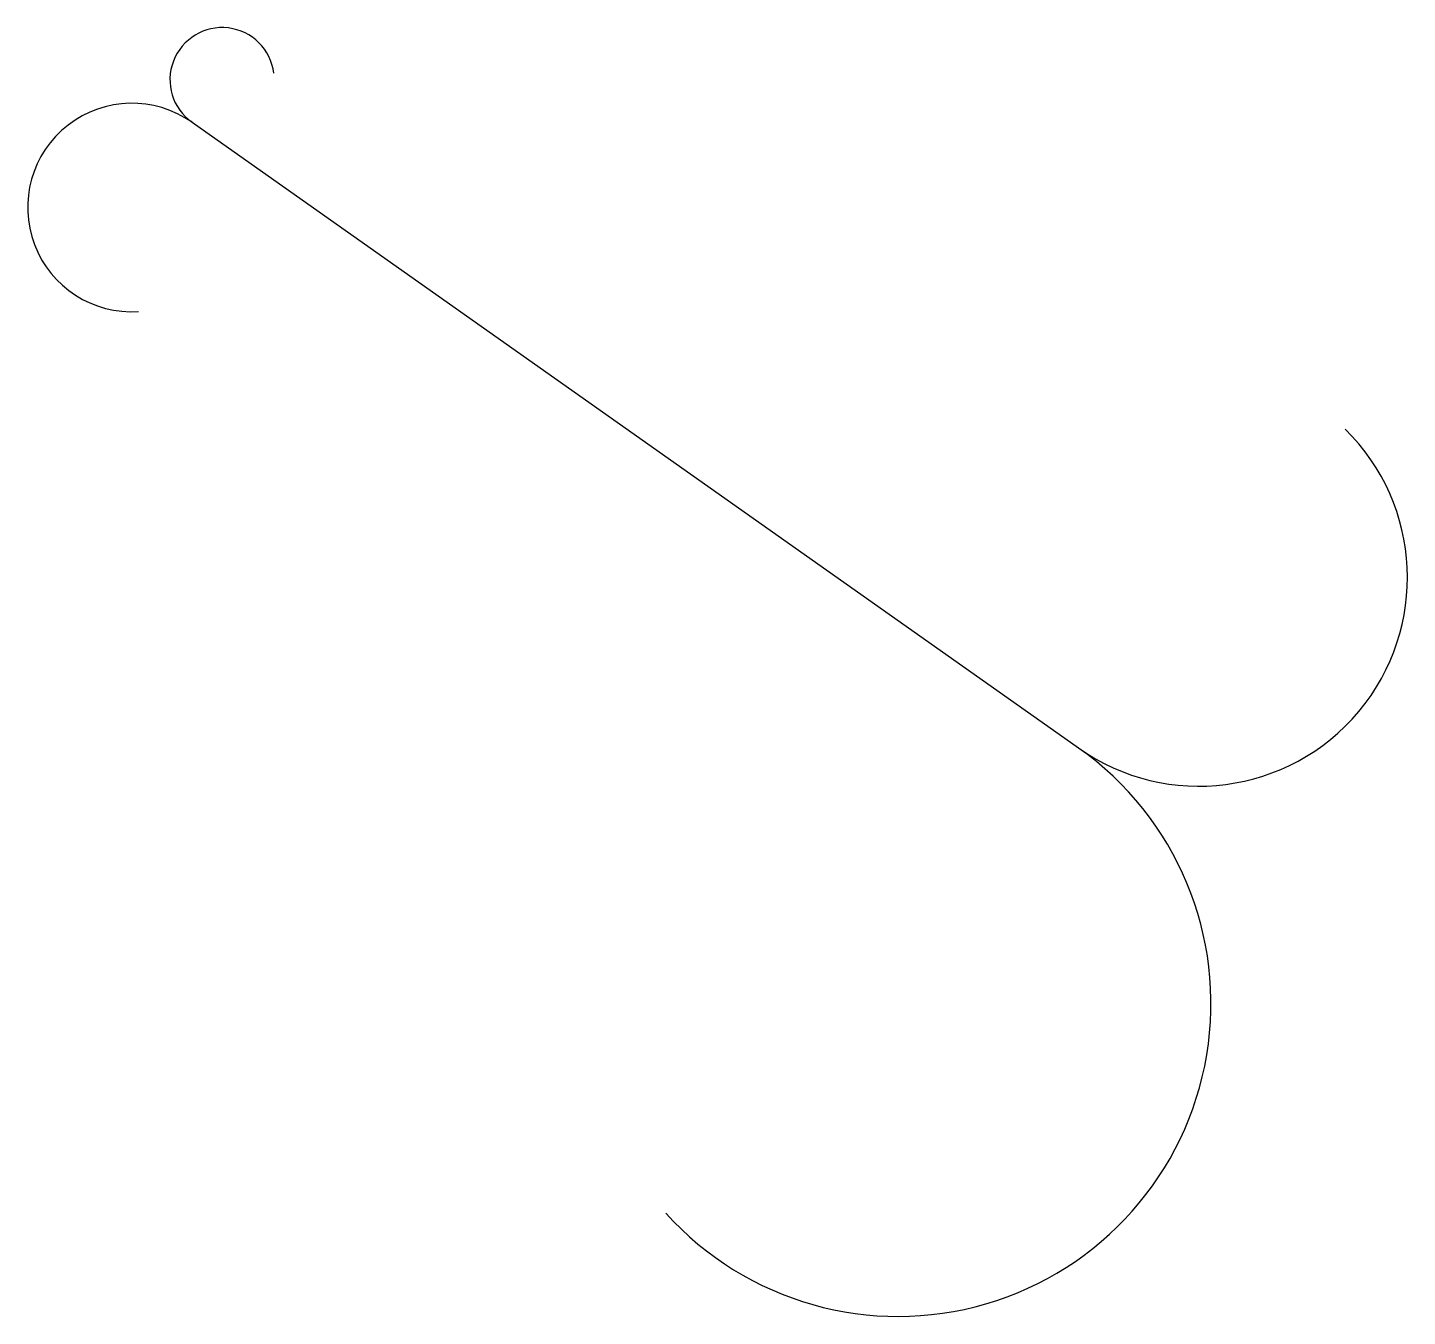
# Model space of a CAD drawing. Header units: millimetres. Extents: x 12.8 to 39.3, y -2.9 to 21.8.
import ezdxf

# ---------------------------------------------------------------- set-up
doc = ezdxf.new("R2010")
doc.units = ezdxf.units.MM
doc.layers.get('0').update_dxf_attribs({"lineweight": 25, "true_color": 0xffffff})

msp = doc.modelspace()

# ---------------------------------------------------------------- linework, layer by layer
msp.add_line((16, 20), (33, 8))
for centre, radius, start, end in [((16.577, 20.817), 1, 7.3278, 234.7824), ((14.847, 18.366), 2, 54.7824, 273.7087), ((35.307, 11.268), 4, 234.7824, 45.4104), ((29.54, 3.098), 6, 222.0727, 54.7824)]:
    msp.add_arc(centre, radius, start, end)

doc.saveas('drawing.dxf')
